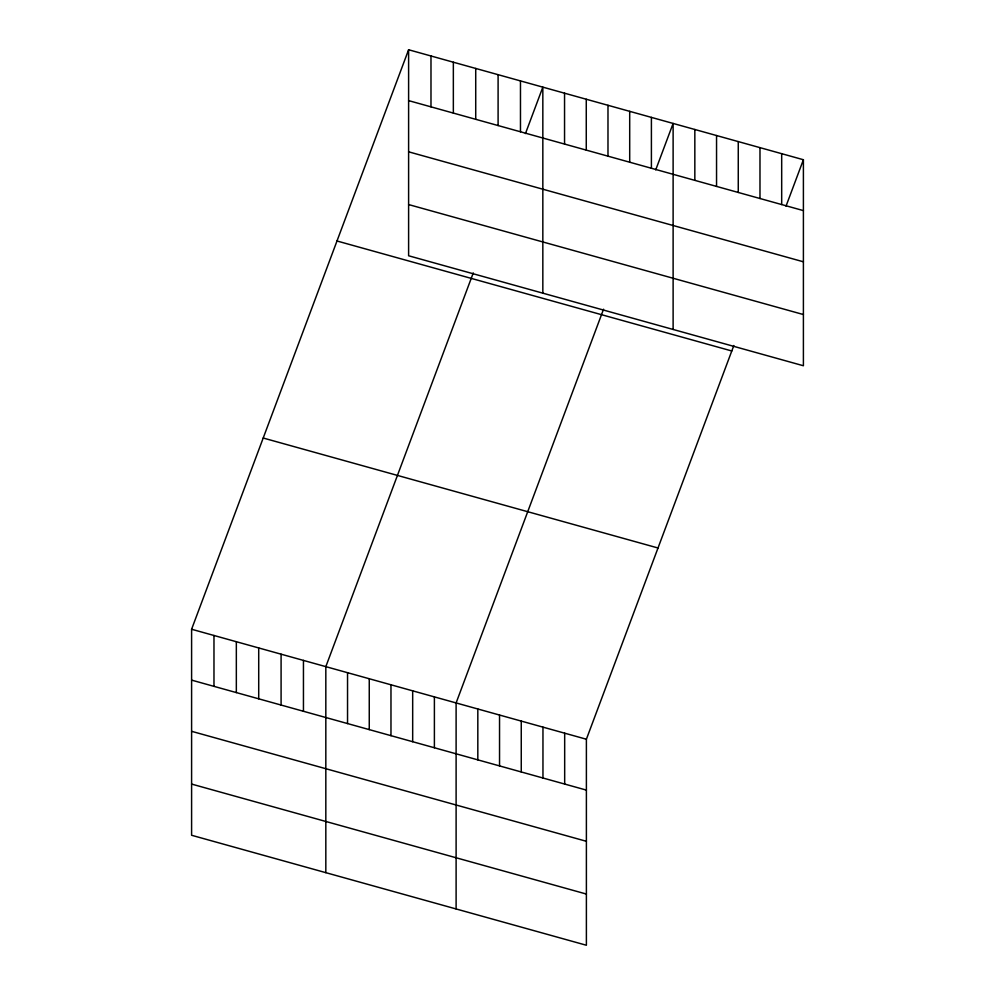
<?xml version="1.0" encoding="UTF-8"?>
<svg xmlns="http://www.w3.org/2000/svg" width="995" height="995" viewBox="0 0 995 995"><rect width="100%" height="100%" fill="white"/><g stroke="black" fill="none" stroke-linecap="round" stroke-linejoin="round"><path stroke-width="1.49" d="M803.4 210.604L803.4 365.75L408.609 255.765L408.609 49.75L803.4 159.735L803.4 210.604L408.609 100.619M733.837 345.501L586.391 739.235L586.391 945.25L191.6 835.265L191.6 629.25L408.609 49.75M473.272 272.916L325.825 666.65L325.825 872.665M525.447 133.591L542.835 87.15L542.835 293.152M603.555 309.209L456.108 702.943L456.108 908.957M655.73 169.884L673.118 123.442L673.118 329.444M786.013 206.176L803.4 159.735M408.609 151.812L803.4 261.797M408.609 204.56L803.4 314.544M336.994 240.989L731.785 350.974M263.215 438.024L658.006 547.996M191.6 629.25L586.391 739.235M191.6 680.12L586.391 790.105M191.6 731.313L586.391 841.297M191.6 784.072L586.391 894.057M781.684 153.69L781.684 204.547M759.981 147.633L759.981 198.502M738.265 141.588L738.265 192.458M716.549 135.531L716.549 186.401M694.833 129.487L694.833 180.356M651.402 117.385L651.402 168.254M629.698 111.34L629.698 162.21M607.982 105.296L607.982 156.153M586.266 99.239L586.266 150.108M564.675 733.191L564.675 784.06M564.551 93.194L564.551 144.064M542.959 727.146L542.959 778.003M521.256 721.089L521.256 771.958M520.472 80.906L520.472 131.775M499.54 715.044L499.54 765.914M498.097 74.675L498.097 125.544M477.824 708.987L477.824 759.857M475.722 68.444L475.722 119.313M453.347 62.212L453.347 113.082M434.392 696.898L434.392 747.755M430.984 55.981L430.984 106.851M412.676 690.841L412.676 741.71M390.973 684.796L390.973 735.666M369.257 678.752L369.257 729.609M347.541 672.695L347.541 723.564M303.45 660.419L303.45 711.288M281.087 654.188L281.087 705.045M258.712 647.956L258.712 698.813M236.337 641.725L236.337 692.582M213.975 635.482L213.975 686.351"/></g></svg>
